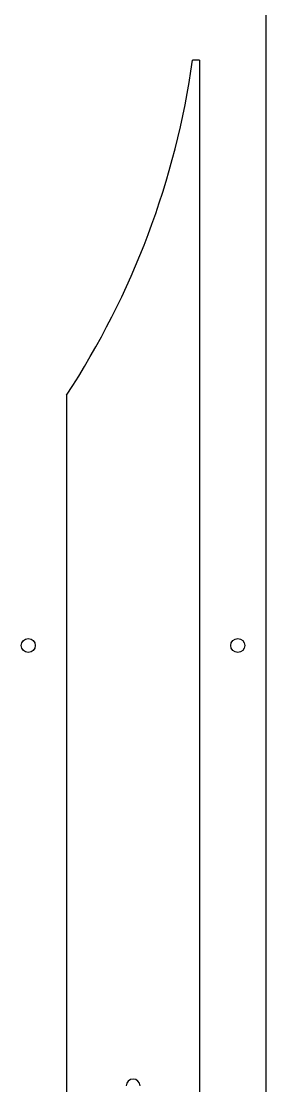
# Model space of a CAD drawing. Extents: x 250 to 270.3, y 514 to 560.
# Drawn here: x 268.06 to 270.25, y 531.06 to 540.59 of the extents above; entities that cross this region are included whole.
import ezdxf

# ---------------------------------------------------------------- set-up
doc = ezdxf.new("R2010")
doc.units = 0
doc.header["$MEASUREMENT"] = 0
for name, color, linetype in [('6A_125BIT_500DEP', 5, 'CONTINUOUS'), ('7_VCARVE_BIT', 5, 'CONTINUOUS'), ('8_250BIT_500OUTLINE', 5, 'CONTINUOUS'), ('DF_COMP', 4, 'CONTINUOUS')]:
    doc.layers.add(name, color=color, linetype=linetype)

msp = doc.modelspace()

# ---------------------------------------------------------------- linework, layer by layer
at = {"layer": '6A_125BIT_500DEP', "color": 5, "linetype": 'CONTINUOUS'}
for centre in [(268.1255, 535), (270, 535)]:
    msp.add_circle(centre, 0.0625, dxfattribs=at)
at = {"layer": '7_VCARVE_BIT', "color": 5, "linetype": 'CONTINUOUS'}
for centre in [(268.1255, 535), (270, 535)]:
    msp.add_circle(centre, 0.0625, dxfattribs=at)
at = {"layer": '8_250BIT_500OUTLINE', "color": 5, "linetype": 'CONTINUOUS'}
msp.add_line((270.2499, 560), (270.25, 518.3525), dxfattribs=at)
at = {"layer": 'DF_COMP', "color": 4, "linetype": 'CONTINUOUS'}
for p, q in [((269.6582, 540.2423), (269.5957, 540.2423)), ((269.6582, 540.2423), (269.6582, 526.3048)), ((268.4682, 537.2423), (268.4682, 526.3048))]:
    msp.add_line(p, q, dxfattribs=at)
for centre, radius, start, end in [((262.3242, 541.2633), 7.3429, -33.20304, -7.99274), ((269.0632, 531.0548), 0.0625, 3.01175, 176.98825)]:
    msp.add_arc(centre, radius, start, end, dxfattribs=at)

doc.saveas('drawing.dxf')
